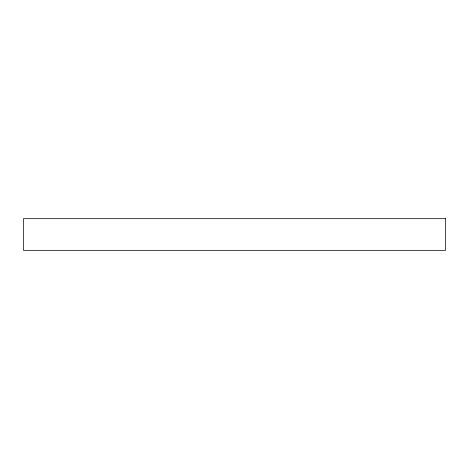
<?xml version="1.0" encoding="UTF-8"?>
<svg xmlns="http://www.w3.org/2000/svg" width="469" height="469" viewBox="0 0 469 469"><rect width="100%" height="100%" fill="white"/><g stroke="black" fill="none" stroke-linecap="round" stroke-linejoin="round"><path stroke-width="0.7" d="M445.55 218.671L23.45 218.671L23.45 250.329L445.55 250.329L445.55 218.671"/></g></svg>
